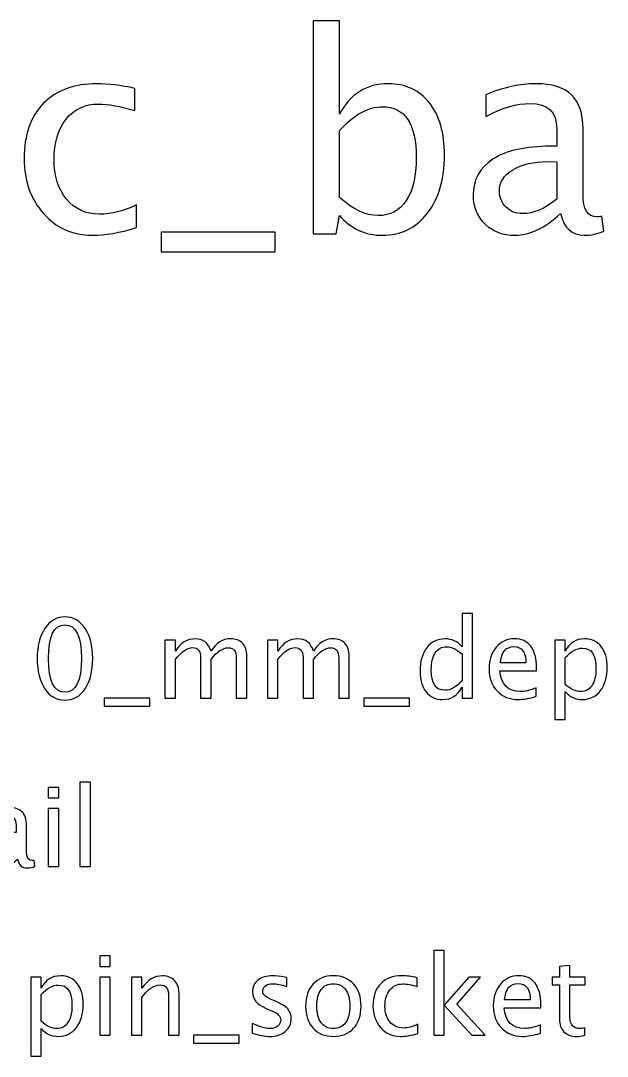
# Model space of a CAD drawing. Header units: centimetres. Extents: x -32.7 to 32.7, y -29.5 to 43.7.
# Drawn here: x 14.59 to 20.25, y 33.71 to 43.71 of the extents above; entities that cross this region are included whole.
import ezdxf

# ---------------------------------------------------------------- set-up
doc = ezdxf.new("R2010")
doc.units = ezdxf.units.CM
doc.header["$MEASUREMENT"] = 0
doc.layers.add('Layer 1', color=7, linetype='Continuous')

msp = doc.modelspace()

# ---------------------------------------------------------------- linework, layer by layer
at = {"layer": 'Layer 1'}
for points, knots in [([(17.41377, 41.65457), (17.41377, 41.65457), (17.41377, 43.71037), (17.41377, 43.71037), (17.41377, 43.71037), (17.41377, 43.71037), (17.66777, 43.71037), (17.66777, 43.71037), (17.66777, 43.71037), (17.66777, 43.71037), (17.66777, 42.80771), (17.66777, 42.80771), (17.66777, 42.80771), (17.77184, 43.00394), (17.92838, 43.10183), (18.13696, 43.10183), (18.13696, 43.10183), (18.30586, 43.10183), (18.43859, 43.04054), (18.5356, 42.91751), (18.5356, 42.91751), (18.63262, 42.79448), (18.68112, 42.62647), (18.68112, 42.41348), (18.68112, 42.41348), (18.68112, 42.18153), (18.626, 41.99411), (18.5162, 41.85212), (18.5162, 41.85212), (18.4064, 41.70969), (18.26176, 41.63869), (18.08272, 41.63869), (18.08272, 41.63869), (17.91648, 41.63869), (17.77801, 41.70219), (17.66777, 41.82963), (17.66777, 41.82963), (17.66777, 41.82963), (17.6369, 41.65457), (17.6369, 41.65457), (17.6369, 41.65457), (17.6369, 41.65457), (17.41377, 41.65457), (17.41377, 41.65457)], [0, 0, 0, 0, 0.0833333, 0.0833333, 0.0833333, 0.0833333, 0.1666667, 0.1666667, 0.1666667, 0.1666667, 0.25, 0.25, 0.25, 0.25, 0.3333333, 0.3333333, 0.3333333, 0.3333333, 0.4166667, 0.4166667, 0.4166667, 0.4166667, 0.5, 0.5, 0.5, 0.5, 0.5833333, 0.5833333, 0.5833333, 0.5833333, 0.6666667, 0.6666667, 0.6666667, 0.6666667, 0.75, 0.75, 0.75, 0.75, 0.8333333, 0.8333333, 0.8333333, 0.8333333, 1, 1, 1, 1]), ([(15.70942, 41.71277), (15.54493, 41.66338), (15.40294, 41.63869), (15.28344, 41.63869), (15.28344, 41.63869), (15.09382, 41.63869), (14.93683, 41.7088), (14.81204, 41.84859), (14.81204, 41.84859), (14.68724, 41.98882), (14.62462, 42.16565), (14.62462, 42.37864), (14.62462, 42.37864), (14.62462, 42.60618), (14.68636, 42.78389), (14.80983, 42.91089), (14.80983, 42.91089), (14.9333, 43.03833), (15.10572, 43.10183), (15.32709, 43.10183), (15.32709, 43.10183), (15.43601, 43.10183), (15.5586, 43.08684), (15.69354, 43.05685), (15.69354, 43.05685), (15.69354, 43.05685), (15.69354, 42.84254), (15.69354, 42.84254), (15.69354, 42.84254), (15.55022, 42.88488), (15.43337, 42.90604), (15.34341, 42.90604), (15.34341, 42.90604), (15.21288, 42.90604), (15.10837, 42.85709), (15.03032, 42.75964), (15.03032, 42.75964), (14.95227, 42.66219), (14.91302, 42.5321), (14.91302, 42.36982), (14.91302, 42.36982), (14.91302, 42.21239), (14.95359, 42.08539), (15.03429, 41.98794), (15.03429, 41.98794), (15.11499, 41.89093), (15.22038, 41.84242), (15.35135, 41.84242), (15.35135, 41.84242), (15.46732, 41.84242), (15.58638, 41.87241), (15.70942, 41.93238), (15.70942, 41.93238), (15.70942, 41.93238), (15.70942, 41.71277), (15.70942, 41.71277)], [0, 0, 0, 0, 0.0666667, 0.0666667, 0.0666667, 0.0666667, 0.1333333, 0.1333333, 0.1333333, 0.1333333, 0.2, 0.2, 0.2, 0.2, 0.2666667, 0.2666667, 0.2666667, 0.2666667, 0.3333333, 0.3333333, 0.3333333, 0.3333333, 0.4, 0.4, 0.4, 0.4, 0.4666667, 0.4666667, 0.4666667, 0.4666667, 0.5333333, 0.5333333, 0.5333333, 0.5333333, 0.6, 0.6, 0.6, 0.6, 0.6666667, 0.6666667, 0.6666667, 0.6666667, 0.7333333, 0.7333333, 0.7333333, 0.7333333, 0.8, 0.8, 0.8, 0.8, 0.8666667, 0.8666667, 0.8666667, 0.8666667, 1, 1, 1, 1]), ([(19.80163, 41.84903), (19.64906, 41.7088), (19.50221, 41.63869), (19.3611, 41.63869), (19.3611, 41.63869), (19.24513, 41.63869), (19.14855, 41.67485), (19.07227, 41.74761), (19.07227, 41.74761), (18.99554, 41.82037), (18.95717, 41.91209), (18.95717, 42.02278), (18.95717, 42.02278), (18.95717, 42.17579), (19.02155, 42.29353), (19.15032, 42.37555), (19.15032, 42.37555), (19.27908, 42.45757), (19.46385, 42.49858), (19.70462, 42.49858), (19.70462, 42.49858), (19.70462, 42.49858), (19.76415, 42.49858), (19.76415, 42.49858), (19.76415, 42.49858), (19.76415, 42.49858), (19.76415, 42.66748), (19.76415, 42.66748), (19.76415, 42.66748), (19.76415, 42.8302), (19.67948, 42.91133), (19.50971, 42.91133), (19.50971, 42.91133), (19.3783, 42.91133), (19.23454, 42.86988), (19.07888, 42.78698), (19.07888, 42.78698), (19.07888, 42.78698), (19.07888, 42.996), (19.07888, 42.996), (19.07888, 42.996), (19.24998, 43.06656), (19.41137, 43.10183), (19.56263, 43.10183), (19.56263, 43.10183), (19.71829, 43.10183), (19.83338, 43.06656), (19.90702, 42.99556), (19.90702, 42.99556), (19.98111, 42.92456), (20.01815, 42.8152), (20.01815, 42.66748), (20.01815, 42.66748), (20.01815, 42.66748), (20.01815, 42.0338), (20.01815, 42.0338), (20.01815, 42.0338), (20.01815, 41.88872), (20.06269, 41.81596), (20.1522, 41.81596), (20.1522, 41.81596), (20.16323, 41.81596), (20.17954, 41.81772), (20.20115, 41.82125), (20.20115, 41.82125), (20.20115, 41.82125), (20.21923, 41.68014), (20.21923, 41.68014), (20.21923, 41.68014), (20.16147, 41.65236), (20.09797, 41.63869), (20.02829, 41.63869), (20.02829, 41.63869), (19.90967, 41.63869), (19.83426, 41.7088), (19.80163, 41.84903)], [0, 0, 0, 0, 0.05, 0.05, 0.05, 0.05, 0.1, 0.1, 0.1, 0.1, 0.15, 0.15, 0.15, 0.15, 0.2, 0.2, 0.2, 0.2, 0.25, 0.25, 0.25, 0.25, 0.3, 0.3, 0.3, 0.3, 0.35, 0.35, 0.35, 0.35, 0.4, 0.4, 0.4, 0.4, 0.45, 0.45, 0.45, 0.45, 0.5, 0.5, 0.5, 0.5, 0.55, 0.55, 0.55, 0.55, 0.6, 0.6, 0.6, 0.6, 0.65, 0.65, 0.65, 0.65, 0.7, 0.7, 0.7, 0.7, 0.75, 0.75, 0.75, 0.75, 0.8, 0.8, 0.8, 0.8, 0.85, 0.85, 0.85, 0.85, 0.9, 0.9, 0.9, 0.9, 1, 1, 1, 1]), ([(17.66777, 42.0047), (17.79874, 41.88784), (17.92353, 41.82919), (18.04215, 41.82919), (18.04215, 41.82919), (18.15901, 41.82919), (18.24941, 41.87814), (18.31291, 41.97559), (18.31291, 41.97559), (18.37685, 42.07305), (18.4086, 42.21019), (18.4086, 42.38746), (18.4086, 42.38746), (18.4086, 42.71554), (18.30012, 42.87958), (18.08316, 42.87958), (18.08316, 42.87958), (17.94117, 42.87958), (17.80271, 42.80286), (17.66777, 42.64896), (17.66777, 42.64896), (17.66777, 42.64896), (17.66777, 42.0047), (17.66777, 42.0047)], [0, 0, 0, 0, 0.1428571, 0.1428571, 0.1428571, 0.1428571, 0.2857143, 0.2857143, 0.2857143, 0.2857143, 0.4285714, 0.4285714, 0.4285714, 0.4285714, 0.5714286, 0.5714286, 0.5714286, 0.5714286, 0.7142857, 0.7142857, 0.7142857, 0.7142857, 1, 1, 1, 1]), ([(19.76415, 41.9875), (19.76415, 41.9875), (19.76415, 42.34777), (19.76415, 42.34777), (19.76415, 42.34777), (19.76415, 42.34777), (19.68257, 42.35042), (19.68257, 42.35042), (19.68257, 42.35042), (19.54146, 42.35042), (19.42769, 42.3244), (19.34082, 42.27237), (19.34082, 42.27237), (19.25439, 42.21989), (19.21117, 42.15066), (19.21117, 42.06423), (19.21117, 42.06423), (19.21117, 42.00381), (19.23278, 41.95266), (19.27555, 41.91077), (19.27555, 41.91077), (19.31877, 41.86888), (19.37124, 41.84771), (19.43342, 41.84771), (19.43342, 41.84771), (19.53925, 41.84771), (19.6495, 41.89445), (19.76415, 41.9875)], [0, 0, 0, 0, 0.125, 0.125, 0.125, 0.125, 0.25, 0.25, 0.25, 0.25, 0.375, 0.375, 0.375, 0.375, 0.5, 0.5, 0.5, 0.5, 0.625, 0.625, 0.625, 0.625, 0.75, 0.75, 0.75, 0.75, 1, 1, 1, 1]), ([(15.94798, 41.47994), (15.94798, 41.47994), (15.94798, 41.67044), (15.94798, 41.67044), (15.94798, 41.67044), (15.94798, 41.67044), (17.04865, 41.67044), (17.04865, 41.67044), (17.04865, 41.67044), (17.04865, 41.67044), (17.04865, 41.47994), (17.04865, 41.47994), (17.04865, 41.47994), (17.04865, 41.47994), (15.94798, 41.47994), (15.94798, 41.47994)], [0, 0, 0, 0, 0.2, 0.2, 0.2, 0.2, 0.4, 0.4, 0.4, 0.4, 0.6, 0.6, 0.6, 0.6, 1, 1, 1, 1]), ([(15.0185, 37.15139), (14.93825, 37.15139), (14.87351, 37.18826), (14.82448, 37.26181), (14.82448, 37.26181), (14.77526, 37.33536), (14.75074, 37.43238), (14.75074, 37.55303), (14.75074, 37.55303), (14.75074, 37.67368), (14.77526, 37.77069), (14.82448, 37.84424), (14.82448, 37.84424), (14.87351, 37.9178), (14.93825, 37.95466), (15.0185, 37.95466), (15.0185, 37.95466), (15.09911, 37.95466), (15.16385, 37.91797), (15.21288, 37.8446), (15.21288, 37.8446), (15.26174, 37.77122), (15.28626, 37.67403), (15.28626, 37.55303), (15.28626, 37.55303), (15.28626, 37.43238), (15.26174, 37.33536), (15.21288, 37.26181), (15.21288, 37.26181), (15.16385, 37.18826), (15.09911, 37.15139), (15.0185, 37.15139)], [0, 0, 0, 0, 0.1111111, 0.1111111, 0.1111111, 0.1111111, 0.2222222, 0.2222222, 0.2222222, 0.2222222, 0.3333333, 0.3333333, 0.3333333, 0.3333333, 0.4444444, 0.4444444, 0.4444444, 0.4444444, 0.5555556, 0.5555556, 0.5555556, 0.5555556, 0.6666667, 0.6666667, 0.6666667, 0.6666667, 0.7777778, 0.7777778, 0.7777778, 0.7777778, 1, 1, 1, 1]), ([(18.85036, 37.17044), (18.85036, 37.17044), (18.85036, 37.27574), (18.85036, 37.27574), (18.85036, 37.27574), (18.80891, 37.19707), (18.74647, 37.15774), (18.66304, 37.15774), (18.66304, 37.15774), (18.5953, 37.15774), (18.54203, 37.18226), (18.50323, 37.23147), (18.50323, 37.23147), (18.46442, 37.28068), (18.44502, 37.34789), (18.44502, 37.43308), (18.44502, 37.43308), (18.44502, 37.52622), (18.46707, 37.60118), (18.51099, 37.65798), (18.51099, 37.65798), (18.55509, 37.7146), (18.61294, 37.743), (18.68473, 37.743), (18.68473, 37.743), (18.75123, 37.743), (18.80662, 37.7176), (18.85036, 37.66662), (18.85036, 37.66662), (18.85036, 37.66662), (18.85036, 37.98641), (18.85036, 37.98641), (18.85036, 37.98641), (18.85036, 37.98641), (18.95196, 37.98641), (18.95196, 37.98641), (18.95196, 37.98641), (18.95196, 37.98641), (18.95196, 37.17044), (18.95196, 37.17044), (18.95196, 37.17044), (18.95196, 37.17044), (18.85036, 37.17044), (18.85036, 37.17044)], [0, 0, 0, 0, 0.0833333, 0.0833333, 0.0833333, 0.0833333, 0.1666667, 0.1666667, 0.1666667, 0.1666667, 0.25, 0.25, 0.25, 0.25, 0.3333333, 0.3333333, 0.3333333, 0.3333333, 0.4166667, 0.4166667, 0.4166667, 0.4166667, 0.5, 0.5, 0.5, 0.5, 0.5833333, 0.5833333, 0.5833333, 0.5833333, 0.6666667, 0.6666667, 0.6666667, 0.6666667, 0.75, 0.75, 0.75, 0.75, 0.8333333, 0.8333333, 0.8333333, 0.8333333, 1, 1, 1, 1]), ([(15.01833, 37.22759), (15.12434, 37.22759), (15.17725, 37.33607), (15.17725, 37.55303), (15.17725, 37.55303), (15.17725, 37.76998), (15.12434, 37.87846), (15.01833, 37.87846), (15.01833, 37.87846), (14.91267, 37.87846), (14.85975, 37.76998), (14.85975, 37.55303), (14.85975, 37.55303), (14.85975, 37.33607), (14.91267, 37.22759), (15.01833, 37.22759)], [0, 0, 0, 0, 0.2, 0.2, 0.2, 0.2, 0.4, 0.4, 0.4, 0.4, 0.6, 0.6, 0.6, 0.6, 1, 1, 1, 1]), ([(15.98405, 37.17044), (15.98405, 37.17044), (15.98405, 37.73135), (15.98405, 37.73135), (15.98405, 37.73135), (15.98405, 37.73135), (16.08565, 37.73135), (16.08565, 37.73135), (16.08565, 37.73135), (16.08565, 37.73135), (16.08565, 37.62535), (16.08565, 37.62535), (16.08565, 37.62535), (16.13521, 37.70384), (16.19871, 37.743), (16.2765, 37.743), (16.2765, 37.743), (16.35147, 37.743), (16.40244, 37.70384), (16.42961, 37.62535), (16.42961, 37.62535), (16.47776, 37.70454), (16.54055, 37.74405), (16.61764, 37.74405), (16.61764, 37.74405), (16.66685, 37.74405), (16.70513, 37.72959), (16.73247, 37.70049), (16.73247, 37.70049), (16.75981, 37.67138), (16.77356, 37.63064), (16.77356, 37.57825), (16.77356, 37.57825), (16.77356, 37.57825), (16.77356, 37.17044), (16.77356, 37.17044), (16.77356, 37.17044), (16.77356, 37.17044), (16.67196, 37.17044), (16.67196, 37.17044), (16.67196, 37.17044), (16.67196, 37.17044), (16.67196, 37.56149), (16.67196, 37.56149), (16.67196, 37.56149), (16.67196, 37.62535), (16.64656, 37.65727), (16.59576, 37.65727), (16.59576, 37.65727), (16.54302, 37.65727), (16.48764, 37.62005), (16.42961, 37.54544), (16.42961, 37.54544), (16.42961, 37.54544), (16.42961, 37.17044), (16.42961, 37.17044), (16.42961, 37.17044), (16.42961, 37.17044), (16.32801, 37.17044), (16.32801, 37.17044), (16.32801, 37.17044), (16.32801, 37.17044), (16.32801, 37.56185), (16.32801, 37.56185), (16.32801, 37.56185), (16.32801, 37.62623), (16.30225, 37.65833), (16.25057, 37.65833), (16.25057, 37.65833), (16.19924, 37.65833), (16.14421, 37.62094), (16.08565, 37.54597), (16.08565, 37.54597), (16.08565, 37.54597), (16.08565, 37.17044), (16.08565, 37.17044), (16.08565, 37.17044), (16.08565, 37.17044), (15.98405, 37.17044), (15.98405, 37.17044)], [0, 0, 0, 0, 0.047619, 0.047619, 0.047619, 0.047619, 0.0952381, 0.0952381, 0.0952381, 0.0952381, 0.1428571, 0.1428571, 0.1428571, 0.1428571, 0.1904762, 0.1904762, 0.1904762, 0.1904762, 0.2380952, 0.2380952, 0.2380952, 0.2380952, 0.2857143, 0.2857143, 0.2857143, 0.2857143, 0.3333333, 0.3333333, 0.3333333, 0.3333333, 0.3809524, 0.3809524, 0.3809524, 0.3809524, 0.4285714, 0.4285714, 0.4285714, 0.4285714, 0.4761905, 0.4761905, 0.4761905, 0.4761905, 0.5238095, 0.5238095, 0.5238095, 0.5238095, 0.5714286, 0.5714286, 0.5714286, 0.5714286, 0.6190476, 0.6190476, 0.6190476, 0.6190476, 0.6666667, 0.6666667, 0.6666667, 0.6666667, 0.7142857, 0.7142857, 0.7142857, 0.7142857, 0.7619048, 0.7619048, 0.7619048, 0.7619048, 0.8095238, 0.8095238, 0.8095238, 0.8095238, 0.8571429, 0.8571429, 0.8571429, 0.8571429, 0.9047619, 0.9047619, 0.9047619, 0.9047619, 1, 1, 1, 1]), ([(16.97218, 37.17044), (16.97218, 37.17044), (16.97218, 37.73135), (16.97218, 37.73135), (16.97218, 37.73135), (16.97218, 37.73135), (17.07378, 37.73135), (17.07378, 37.73135), (17.07378, 37.73135), (17.07378, 37.73135), (17.07378, 37.62535), (17.07378, 37.62535), (17.07378, 37.62535), (17.12334, 37.70384), (17.18684, 37.743), (17.26463, 37.743), (17.26463, 37.743), (17.3396, 37.743), (17.39057, 37.70384), (17.41774, 37.62535), (17.41774, 37.62535), (17.46589, 37.70454), (17.52868, 37.74405), (17.60577, 37.74405), (17.60577, 37.74405), (17.65498, 37.74405), (17.69326, 37.72959), (17.7206, 37.70049), (17.7206, 37.70049), (17.74794, 37.67138), (17.76169, 37.63064), (17.76169, 37.57825), (17.76169, 37.57825), (17.76169, 37.57825), (17.76169, 37.17044), (17.76169, 37.17044), (17.76169, 37.17044), (17.76169, 37.17044), (17.66009, 37.17044), (17.66009, 37.17044), (17.66009, 37.17044), (17.66009, 37.17044), (17.66009, 37.56149), (17.66009, 37.56149), (17.66009, 37.56149), (17.66009, 37.62535), (17.63469, 37.65727), (17.58389, 37.65727), (17.58389, 37.65727), (17.53115, 37.65727), (17.47577, 37.62005), (17.41774, 37.54544), (17.41774, 37.54544), (17.41774, 37.54544), (17.41774, 37.17044), (17.41774, 37.17044), (17.41774, 37.17044), (17.41774, 37.17044), (17.31614, 37.17044), (17.31614, 37.17044), (17.31614, 37.17044), (17.31614, 37.17044), (17.31614, 37.56185), (17.31614, 37.56185), (17.31614, 37.56185), (17.31614, 37.62623), (17.29038, 37.65833), (17.2387, 37.65833), (17.2387, 37.65833), (17.18737, 37.65833), (17.13234, 37.62094), (17.07378, 37.54597), (17.07378, 37.54597), (17.07378, 37.54597), (17.07378, 37.17044), (17.07378, 37.17044), (17.07378, 37.17044), (17.07378, 37.17044), (16.97218, 37.17044), (16.97218, 37.17044)], [0, 0, 0, 0, 0.047619, 0.047619, 0.047619, 0.047619, 0.0952381, 0.0952381, 0.0952381, 0.0952381, 0.1428571, 0.1428571, 0.1428571, 0.1428571, 0.1904762, 0.1904762, 0.1904762, 0.1904762, 0.2380952, 0.2380952, 0.2380952, 0.2380952, 0.2857143, 0.2857143, 0.2857143, 0.2857143, 0.3333333, 0.3333333, 0.3333333, 0.3333333, 0.3809524, 0.3809524, 0.3809524, 0.3809524, 0.4285714, 0.4285714, 0.4285714, 0.4285714, 0.4761905, 0.4761905, 0.4761905, 0.4761905, 0.5238095, 0.5238095, 0.5238095, 0.5238095, 0.5714286, 0.5714286, 0.5714286, 0.5714286, 0.6190476, 0.6190476, 0.6190476, 0.6190476, 0.6666667, 0.6666667, 0.6666667, 0.6666667, 0.7142857, 0.7142857, 0.7142857, 0.7142857, 0.7619048, 0.7619048, 0.7619048, 0.7619048, 0.8095238, 0.8095238, 0.8095238, 0.8095238, 0.8571429, 0.8571429, 0.8571429, 0.8571429, 0.9047619, 0.9047619, 0.9047619, 0.9047619, 1, 1, 1, 1]), ([(19.5672, 37.18843), (19.49894, 37.16797), (19.44055, 37.15774), (19.39187, 37.15774), (19.39187, 37.15774), (19.30879, 37.15774), (19.24123, 37.18526), (19.1892, 37.24011), (19.1892, 37.24011), (19.13717, 37.29497), (19.11106, 37.36605), (19.11106, 37.45354), (19.11106, 37.45354), (19.11106, 37.53839), (19.13399, 37.60806), (19.18003, 37.66256), (19.18003, 37.66256), (19.22607, 37.71689), (19.28498, 37.74405), (19.35677, 37.74405), (19.35677, 37.74405), (19.42468, 37.74405), (19.47724, 37.71989), (19.51428, 37.67156), (19.51428, 37.67156), (19.55133, 37.62323), (19.56985, 37.55479), (19.56985, 37.46607), (19.56985, 37.46607), (19.56985, 37.46607), (19.56932, 37.43502), (19.56932, 37.43502), (19.56932, 37.43502), (19.56932, 37.43502), (19.21478, 37.43502), (19.21478, 37.43502), (19.21478, 37.43502), (19.22959, 37.30097), (19.29503, 37.23394), (19.41092, 37.23394), (19.41092, 37.23394), (19.45343, 37.23394), (19.50546, 37.24593), (19.5672, 37.26992), (19.5672, 37.26992), (19.5672, 37.26992), (19.5672, 37.18843), (19.5672, 37.18843)], [0, 0, 0, 0, 0.0769231, 0.0769231, 0.0769231, 0.0769231, 0.1538462, 0.1538462, 0.1538462, 0.1538462, 0.2307692, 0.2307692, 0.2307692, 0.2307692, 0.3076923, 0.3076923, 0.3076923, 0.3076923, 0.3846154, 0.3846154, 0.3846154, 0.3846154, 0.4615385, 0.4615385, 0.4615385, 0.4615385, 0.5384615, 0.5384615, 0.5384615, 0.5384615, 0.6153846, 0.6153846, 0.6153846, 0.6153846, 0.6923077, 0.6923077, 0.6923077, 0.6923077, 0.7692308, 0.7692308, 0.7692308, 0.7692308, 0.8461538, 0.8461538, 0.8461538, 0.8461538, 1, 1, 1, 1]), ([(19.74518, 36.96618), (19.74518, 36.96618), (19.74518, 37.73135), (19.74518, 37.73135), (19.74518, 37.73135), (19.74518, 37.73135), (19.84678, 37.73135), (19.84678, 37.73135), (19.84678, 37.73135), (19.84678, 37.73135), (19.84678, 37.62535), (19.84678, 37.62535), (19.84678, 37.62535), (19.88841, 37.70384), (19.95102, 37.743), (20.03446, 37.743), (20.03446, 37.743), (20.10201, 37.743), (20.15511, 37.71848), (20.19391, 37.66927), (20.19391, 37.66927), (20.23272, 37.62005), (20.25212, 37.55285), (20.25212, 37.46765), (20.25212, 37.46765), (20.25212, 37.37487), (20.23007, 37.29991), (20.18615, 37.24311), (20.18615, 37.24311), (20.14223, 37.18614), (20.08437, 37.15774), (20.01276, 37.15774), (20.01276, 37.15774), (19.94626, 37.15774), (19.89088, 37.18314), (19.84678, 37.23412), (19.84678, 37.23412), (19.84678, 37.23412), (19.84678, 36.96618), (19.84678, 36.96618), (19.84678, 36.96618), (19.84678, 36.96618), (19.74518, 36.96618), (19.74518, 36.96618)], [0, 0, 0, 0, 0.0833333, 0.0833333, 0.0833333, 0.0833333, 0.1666667, 0.1666667, 0.1666667, 0.1666667, 0.25, 0.25, 0.25, 0.25, 0.3333333, 0.3333333, 0.3333333, 0.3333333, 0.4166667, 0.4166667, 0.4166667, 0.4166667, 0.5, 0.5, 0.5, 0.5, 0.5833333, 0.5833333, 0.5833333, 0.5833333, 0.6666667, 0.6666667, 0.6666667, 0.6666667, 0.75, 0.75, 0.75, 0.75, 0.8333333, 0.8333333, 0.8333333, 0.8333333, 1, 1, 1, 1]), ([(18.85036, 37.59712), (18.79762, 37.64351), (18.7477, 37.6668), (18.70043, 37.6668), (18.70043, 37.6668), (18.65386, 37.6668), (18.61788, 37.64739), (18.5923, 37.60841), (18.5923, 37.60841), (18.56673, 37.56961), (18.55403, 37.51457), (18.55403, 37.44331), (18.55403, 37.44331), (18.55403, 37.31226), (18.59742, 37.24664), (18.68438, 37.24664), (18.68438, 37.24664), (18.74082, 37.24664), (18.79621, 37.27751), (18.85036, 37.33907), (18.85036, 37.33907), (18.85036, 37.33907), (18.85036, 37.59712), (18.85036, 37.59712)], [0, 0, 0, 0, 0.1428571, 0.1428571, 0.1428571, 0.1428571, 0.2857143, 0.2857143, 0.2857143, 0.2857143, 0.4285714, 0.4285714, 0.4285714, 0.4285714, 0.5714286, 0.5714286, 0.5714286, 0.5714286, 0.7142857, 0.7142857, 0.7142857, 0.7142857, 1, 1, 1, 1]), ([(19.22007, 37.51122), (19.22007, 37.51122), (19.46772, 37.51122), (19.46772, 37.51122), (19.46772, 37.51122), (19.46772, 37.61564), (19.42874, 37.66786), (19.35095, 37.66786), (19.35095, 37.66786), (19.27263, 37.66786), (19.22906, 37.61564), (19.22007, 37.51122)], [0, 0, 0, 0, 0.25, 0.25, 0.25, 0.25, 0.5, 0.5, 0.5, 0.5, 1, 1, 1, 1]), ([(19.84678, 37.30414), (19.89917, 37.2574), (19.94908, 37.23394), (19.99653, 37.23394), (19.99653, 37.23394), (20.04328, 37.23394), (20.07944, 37.25352), (20.10484, 37.2925), (20.10484, 37.2925), (20.13041, 37.33148), (20.14311, 37.38634), (20.14311, 37.45725), (20.14311, 37.45725), (20.14311, 37.58848), (20.09972, 37.6541), (20.01294, 37.6541), (20.01294, 37.6541), (19.95614, 37.6541), (19.90075, 37.62341), (19.84678, 37.56185), (19.84678, 37.56185), (19.84678, 37.56185), (19.84678, 37.30414), (19.84678, 37.30414)], [0, 0, 0, 0, 0.1428571, 0.1428571, 0.1428571, 0.1428571, 0.2857143, 0.2857143, 0.2857143, 0.2857143, 0.4285714, 0.4285714, 0.4285714, 0.4285714, 0.5714286, 0.5714286, 0.5714286, 0.5714286, 0.7142857, 0.7142857, 0.7142857, 0.7142857, 1, 1, 1, 1]), ([(15.39774, 37.09424), (15.39774, 37.09424), (15.39774, 37.17044), (15.39774, 37.17044), (15.39774, 37.17044), (15.39774, 37.17044), (15.83801, 37.17044), (15.83801, 37.17044), (15.83801, 37.17044), (15.83801, 37.17044), (15.83801, 37.09424), (15.83801, 37.09424), (15.83801, 37.09424), (15.83801, 37.09424), (15.39774, 37.09424), (15.39774, 37.09424)], [0, 0, 0, 0, 0.2, 0.2, 0.2, 0.2, 0.4, 0.4, 0.4, 0.4, 0.6, 0.6, 0.6, 0.6, 1, 1, 1, 1]), ([(17.90316, 37.09424), (17.90316, 37.09424), (17.90316, 37.17044), (17.90316, 37.17044), (17.90316, 37.17044), (17.90316, 37.17044), (18.34343, 37.17044), (18.34343, 37.17044), (18.34343, 37.17044), (18.34343, 37.17044), (18.34343, 37.09424), (18.34343, 37.09424), (18.34343, 37.09424), (18.34343, 37.09424), (17.90316, 37.09424), (17.90316, 37.09424)], [0, 0, 0, 0, 0.2, 0.2, 0.2, 0.2, 0.4, 0.4, 0.4, 0.4, 0.6, 0.6, 0.6, 0.6, 1, 1, 1, 1]), ([(14.85693, 36.2077), (14.85693, 36.2077), (14.85693, 36.3093), (14.85693, 36.3093), (14.85693, 36.3093), (14.85693, 36.3093), (14.95853, 36.3093), (14.95853, 36.3093), (14.95853, 36.3093), (14.95853, 36.3093), (14.95853, 36.2077), (14.95853, 36.2077), (14.95853, 36.2077), (14.95853, 36.2077), (14.85693, 36.2077), (14.85693, 36.2077)], [0, 0, 0, 0, 0.2, 0.2, 0.2, 0.2, 0.4, 0.4, 0.4, 0.4, 0.6, 0.6, 0.6, 0.6, 1, 1, 1, 1]), ([(15.16279, 35.54413), (15.16279, 35.54413), (15.16279, 36.3601), (15.16279, 36.3601), (15.16279, 36.3601), (15.16279, 36.3601), (15.26439, 36.3601), (15.26439, 36.3601), (15.26439, 36.3601), (15.26439, 36.3601), (15.26439, 35.54413), (15.26439, 35.54413), (15.26439, 35.54413), (15.26439, 35.54413), (15.16279, 35.54413), (15.16279, 35.54413)], [0, 0, 0, 0, 0.2, 0.2, 0.2, 0.2, 0.4, 0.4, 0.4, 0.4, 0.6, 0.6, 0.6, 0.6, 1, 1, 1, 1]), ([(14.56166, 35.61557), (14.50063, 35.55948), (14.44189, 35.53143), (14.38545, 35.53143), (14.38545, 35.53143), (14.33906, 35.53143), (14.30043, 35.54589), (14.26991, 35.575), (14.26991, 35.575), (14.23922, 35.6041), (14.22388, 35.64079), (14.22388, 35.68506), (14.22388, 35.68506), (14.22388, 35.74627), (14.24963, 35.79337), (14.30113, 35.82617), (14.30113, 35.82617), (14.35264, 35.85898), (14.42655, 35.87539), (14.52285, 35.87539), (14.52285, 35.87539), (14.52285, 35.87539), (14.54667, 35.87539), (14.54667, 35.87539), (14.54667, 35.87539), (14.54667, 35.87539), (14.54667, 35.94294), (14.54667, 35.94294), (14.54667, 35.94294), (14.54667, 36.00803), (14.5128, 36.04049), (14.44489, 36.04049), (14.44489, 36.04049), (14.39233, 36.04049), (14.33482, 36.02391), (14.27256, 35.99075), (14.27256, 35.99075), (14.27256, 35.99075), (14.27256, 36.07435), (14.27256, 36.07435), (14.27256, 36.07435), (14.341, 36.10258), (14.40556, 36.11669), (14.46606, 36.11669), (14.46606, 36.11669), (14.52832, 36.11669), (14.57436, 36.10258), (14.60382, 36.07418), (14.60382, 36.07418), (14.63345, 36.04578), (14.64827, 36.00203), (14.64827, 35.94294), (14.64827, 35.94294), (14.64827, 35.94294), (14.64827, 35.68947), (14.64827, 35.68947), (14.64827, 35.68947), (14.64827, 35.63144), (14.66608, 35.60234), (14.70189, 35.60234), (14.70189, 35.60234), (14.7063, 35.60234), (14.71282, 35.60304), (14.72147, 35.60445), (14.72147, 35.60445), (14.72147, 35.60445), (14.7287, 35.54801), (14.7287, 35.54801), (14.7287, 35.54801), (14.70559, 35.5369), (14.68019, 35.53143), (14.65232, 35.53143), (14.65232, 35.53143), (14.60488, 35.53143), (14.57471, 35.55948), (14.56166, 35.61557)], [0, 0, 0, 0, 0.05, 0.05, 0.05, 0.05, 0.1, 0.1, 0.1, 0.1, 0.15, 0.15, 0.15, 0.15, 0.2, 0.2, 0.2, 0.2, 0.25, 0.25, 0.25, 0.25, 0.3, 0.3, 0.3, 0.3, 0.35, 0.35, 0.35, 0.35, 0.4, 0.4, 0.4, 0.4, 0.45, 0.45, 0.45, 0.45, 0.5, 0.5, 0.5, 0.5, 0.55, 0.55, 0.55, 0.55, 0.6, 0.6, 0.6, 0.6, 0.65, 0.65, 0.65, 0.65, 0.7, 0.7, 0.7, 0.7, 0.75, 0.75, 0.75, 0.75, 0.8, 0.8, 0.8, 0.8, 0.85, 0.85, 0.85, 0.85, 0.9, 0.9, 0.9, 0.9, 1, 1, 1, 1]), ([(14.85693, 35.54413), (14.85693, 35.54413), (14.85693, 36.10504), (14.85693, 36.10504), (14.85693, 36.10504), (14.85693, 36.10504), (14.95853, 36.10504), (14.95853, 36.10504), (14.95853, 36.10504), (14.95853, 36.10504), (14.95853, 35.54413), (14.95853, 35.54413), (14.95853, 35.54413), (14.95853, 35.54413), (14.85693, 35.54413), (14.85693, 35.54413)], [0, 0, 0, 0, 0.2, 0.2, 0.2, 0.2, 0.4, 0.4, 0.4, 0.4, 0.6, 0.6, 0.6, 0.6, 1, 1, 1, 1]), ([(18.57774, 33.91782), (18.57774, 33.91782), (18.57774, 34.73379), (18.57774, 34.73379), (18.57774, 34.73379), (18.57774, 34.73379), (18.67934, 34.73379), (18.67934, 34.73379), (18.67934, 34.73379), (18.67934, 34.73379), (18.67934, 34.20657), (18.67934, 34.20657), (18.67934, 34.20657), (18.67934, 34.20657), (18.91746, 34.47873), (18.91746, 34.47873), (18.91746, 34.47873), (18.91746, 34.47873), (19.02718, 34.47873), (19.02718, 34.47873), (19.02718, 34.47873), (19.02718, 34.47873), (18.79964, 34.21697), (18.79964, 34.21697), (18.79964, 34.21697), (18.79964, 34.21697), (19.0748, 33.91782), (19.0748, 33.91782), (19.0748, 33.91782), (19.0748, 33.91782), (18.94392, 33.91782), (18.94392, 33.91782), (18.94392, 33.91782), (18.94392, 33.91782), (18.67934, 34.20551), (18.67934, 34.20551), (18.67934, 34.20551), (18.67934, 34.20551), (18.67934, 33.91782), (18.67934, 33.91782), (18.67934, 33.91782), (18.67934, 33.91782), (18.57774, 33.91782), (18.57774, 33.91782)], [0, 0, 0, 0, 0.0833333, 0.0833333, 0.0833333, 0.0833333, 0.1666667, 0.1666667, 0.1666667, 0.1666667, 0.25, 0.25, 0.25, 0.25, 0.3333333, 0.3333333, 0.3333333, 0.3333333, 0.4166667, 0.4166667, 0.4166667, 0.4166667, 0.5, 0.5, 0.5, 0.5, 0.5833333, 0.5833333, 0.5833333, 0.5833333, 0.6666667, 0.6666667, 0.6666667, 0.6666667, 0.75, 0.75, 0.75, 0.75, 0.8333333, 0.8333333, 0.8333333, 0.8333333, 1, 1, 1, 1]), ([(15.35407, 34.58139), (15.35407, 34.58139), (15.35407, 34.68299), (15.35407, 34.68299), (15.35407, 34.68299), (15.35407, 34.68299), (15.45567, 34.68299), (15.45567, 34.68299), (15.45567, 34.68299), (15.45567, 34.68299), (15.45567, 34.58139), (15.45567, 34.58139), (15.45567, 34.58139), (15.45567, 34.58139), (15.35407, 34.58139), (15.35407, 34.58139)], [0, 0, 0, 0, 0.2, 0.2, 0.2, 0.2, 0.4, 0.4, 0.4, 0.4, 0.6, 0.6, 0.6, 0.6, 1, 1, 1, 1]), ([(20.03682, 33.918), (20.00543, 33.90935), (19.97809, 33.90512), (19.95498, 33.90512), (19.95498, 33.90512), (19.90312, 33.90512), (19.86273, 33.91994), (19.8338, 33.94957), (19.8338, 33.94957), (19.8047, 33.9792), (19.79023, 34.0203), (19.79023, 34.07304), (19.79023, 34.07304), (19.79023, 34.07304), (19.79023, 34.40254), (19.79023, 34.40254), (19.79023, 34.40254), (19.79023, 34.40254), (19.72003, 34.40254), (19.72003, 34.40254), (19.72003, 34.40254), (19.72003, 34.40254), (19.72003, 34.47873), (19.72003, 34.47873), (19.72003, 34.47873), (19.72003, 34.47873), (19.79023, 34.47873), (19.79023, 34.47873), (19.79023, 34.47873), (19.79023, 34.47873), (19.79023, 34.58016), (19.79023, 34.58016), (19.79023, 34.58016), (19.79023, 34.58016), (19.89183, 34.58986), (19.89183, 34.58986), (19.89183, 34.58986), (19.89183, 34.58986), (19.89183, 34.47873), (19.89183, 34.47873), (19.89183, 34.47873), (19.89183, 34.47873), (20.03894, 34.47873), (20.03894, 34.47873), (20.03894, 34.47873), (20.03894, 34.47873), (20.03894, 34.40254), (20.03894, 34.40254), (20.03894, 34.40254), (20.03894, 34.40254), (19.89183, 34.40254), (19.89183, 34.40254), (19.89183, 34.40254), (19.89183, 34.40254), (19.89183, 34.09139), (19.89183, 34.09139), (19.89183, 34.09139), (19.89183, 34.01801), (19.92376, 33.98132), (19.98744, 33.98132), (19.98744, 33.98132), (20.00102, 33.98132), (20.01742, 33.98361), (20.03682, 33.98802), (20.03682, 33.98802), (20.03682, 33.98802), (20.03682, 33.918), (20.03682, 33.918)], [0, 0, 0, 0, 0.0555556, 0.0555556, 0.0555556, 0.0555556, 0.1111111, 0.1111111, 0.1111111, 0.1111111, 0.1666667, 0.1666667, 0.1666667, 0.1666667, 0.2222222, 0.2222222, 0.2222222, 0.2222222, 0.2777778, 0.2777778, 0.2777778, 0.2777778, 0.3333333, 0.3333333, 0.3333333, 0.3333333, 0.3888889, 0.3888889, 0.3888889, 0.3888889, 0.4444444, 0.4444444, 0.4444444, 0.4444444, 0.5, 0.5, 0.5, 0.5, 0.5555556, 0.5555556, 0.5555556, 0.5555556, 0.6111111, 0.6111111, 0.6111111, 0.6111111, 0.6666667, 0.6666667, 0.6666667, 0.6666667, 0.7222222, 0.7222222, 0.7222222, 0.7222222, 0.7777778, 0.7777778, 0.7777778, 0.7777778, 0.8333333, 0.8333333, 0.8333333, 0.8333333, 0.8888889, 0.8888889, 0.8888889, 0.8888889, 1, 1, 1, 1]), ([(14.68803, 33.71356), (14.68803, 33.71356), (14.68803, 34.47873), (14.68803, 34.47873), (14.68803, 34.47873), (14.68803, 34.47873), (14.78963, 34.47873), (14.78963, 34.47873), (14.78963, 34.47873), (14.78963, 34.47873), (14.78963, 34.37273), (14.78963, 34.37273), (14.78963, 34.37273), (14.83126, 34.45122), (14.89387, 34.49038), (14.97731, 34.49038), (14.97731, 34.49038), (15.04486, 34.49038), (15.09796, 34.46586), (15.13676, 34.41665), (15.13676, 34.41665), (15.17557, 34.36743), (15.19497, 34.30023), (15.19497, 34.21503), (15.19497, 34.21503), (15.19497, 34.12225), (15.17292, 34.04729), (15.129, 33.99049), (15.129, 33.99049), (15.08508, 33.93352), (15.02722, 33.90512), (14.95561, 33.90512), (14.95561, 33.90512), (14.88911, 33.90512), (14.83373, 33.93052), (14.78963, 33.9815), (14.78963, 33.9815), (14.78963, 33.9815), (14.78963, 33.71356), (14.78963, 33.71356), (14.78963, 33.71356), (14.78963, 33.71356), (14.68803, 33.71356), (14.68803, 33.71356)], [0, 0, 0, 0, 0.0833333, 0.0833333, 0.0833333, 0.0833333, 0.1666667, 0.1666667, 0.1666667, 0.1666667, 0.25, 0.25, 0.25, 0.25, 0.3333333, 0.3333333, 0.3333333, 0.3333333, 0.4166667, 0.4166667, 0.4166667, 0.4166667, 0.5, 0.5, 0.5, 0.5, 0.5833333, 0.5833333, 0.5833333, 0.5833333, 0.6666667, 0.6666667, 0.6666667, 0.6666667, 0.75, 0.75, 0.75, 0.75, 0.8333333, 0.8333333, 0.8333333, 0.8333333, 1, 1, 1, 1]), ([(15.65993, 33.91782), (15.65993, 33.91782), (15.65993, 34.47873), (15.65993, 34.47873), (15.65993, 34.47873), (15.65993, 34.47873), (15.76153, 34.47873), (15.76153, 34.47873), (15.76153, 34.47873), (15.76153, 34.47873), (15.76153, 34.37273), (15.76153, 34.37273), (15.76153, 34.37273), (15.81533, 34.45122), (15.8813, 34.49038), (15.95926, 34.49038), (15.95926, 34.49038), (16.0083, 34.49038), (16.04728, 34.47503), (16.07603, 34.44416), (16.07603, 34.44416), (16.10478, 34.41347), (16.11924, 34.37202), (16.11924, 34.32016), (16.11924, 34.32016), (16.11924, 34.32016), (16.11924, 33.91782), (16.11924, 33.91782), (16.11924, 33.91782), (16.11924, 33.91782), (16.01765, 33.91782), (16.01765, 33.91782), (16.01765, 33.91782), (16.01765, 33.91782), (16.01765, 34.287), (16.01765, 34.287), (16.01765, 34.287), (16.01765, 34.32863), (16.01147, 34.35826), (15.9993, 34.3759), (15.9993, 34.3759), (15.98695, 34.39372), (15.96667, 34.40254), (15.93827, 34.40254), (15.93827, 34.40254), (15.87583, 34.40254), (15.81692, 34.36179), (15.76153, 34.2803), (15.76153, 34.2803), (15.76153, 34.2803), (15.76153, 33.91782), (15.76153, 33.91782), (15.76153, 33.91782), (15.76153, 33.91782), (15.65993, 33.91782), (15.65993, 33.91782)], [0, 0, 0, 0, 0.0666667, 0.0666667, 0.0666667, 0.0666667, 0.1333333, 0.1333333, 0.1333333, 0.1333333, 0.2, 0.2, 0.2, 0.2, 0.2666667, 0.2666667, 0.2666667, 0.2666667, 0.3333333, 0.3333333, 0.3333333, 0.3333333, 0.4, 0.4, 0.4, 0.4, 0.4666667, 0.4666667, 0.4666667, 0.4666667, 0.5333333, 0.5333333, 0.5333333, 0.5333333, 0.6, 0.6, 0.6, 0.6, 0.6666667, 0.6666667, 0.6666667, 0.6666667, 0.7333333, 0.7333333, 0.7333333, 0.7333333, 0.8, 0.8, 0.8, 0.8, 0.8666667, 0.8666667, 0.8666667, 0.8666667, 1, 1, 1, 1]), ([(16.82585, 33.93793), (16.82585, 33.93793), (16.82585, 34.03106), (16.82585, 34.03106), (16.82585, 34.03106), (16.89235, 33.9979), (16.95003, 33.98132), (16.99924, 33.98132), (16.99924, 33.98132), (17.02852, 33.98132), (17.05286, 33.98926), (17.07209, 34.00513), (17.07209, 34.00513), (17.09132, 34.02083), (17.10102, 34.04059), (17.10102, 34.0644), (17.10102, 34.0644), (17.10102, 34.09915), (17.07403, 34.1279), (17.02005, 34.15065), (17.02005, 34.15065), (17.02005, 34.15065), (16.96061, 34.17588), (16.96061, 34.17588), (16.96061, 34.17588), (16.87295, 34.21221), (16.82903, 34.26478), (16.82903, 34.33304), (16.82903, 34.33304), (16.82903, 34.3819), (16.84631, 34.42035), (16.88088, 34.4484), (16.88088, 34.4484), (16.91546, 34.47644), (16.96291, 34.49038), (17.02305, 34.49038), (17.02305, 34.49038), (17.05427, 34.49038), (17.09308, 34.48614), (17.13912, 34.4775), (17.13912, 34.4775), (17.13912, 34.4775), (17.16028, 34.47344), (17.16028, 34.47344), (17.16028, 34.47344), (17.16028, 34.47344), (17.16028, 34.38878), (17.16028, 34.38878), (17.16028, 34.38878), (17.10366, 34.40571), (17.05851, 34.41418), (17.02482, 34.41418), (17.02482, 34.41418), (16.99518, 34.41418), (16.97172, 34.40765), (16.95391, 34.39477), (16.95391, 34.39477), (16.93627, 34.3819), (16.92745, 34.36461), (16.92745, 34.34292), (16.92745, 34.34292), (16.92745, 34.3124), (16.95215, 34.28647), (17.00171, 34.26548), (17.00171, 34.26548), (17.00171, 34.26548), (17.05057, 34.24484), (17.05057, 34.24484), (17.05057, 34.24484), (17.10596, 34.22156), (17.14511, 34.19687), (17.16804, 34.17094), (17.16804, 34.17094), (17.19115, 34.14501), (17.20262, 34.11255), (17.20262, 34.07375), (17.20262, 34.07375), (17.20262, 34.02453), (17.18321, 33.98414), (17.14423, 33.95257), (17.14423, 33.95257), (17.10543, 33.92099), (17.05569, 33.90512), (16.99518, 33.90512), (16.99518, 33.90512), (16.94862, 33.90512), (16.89235, 33.91606), (16.82585, 33.93793)], [0, 0, 0, 0, 0.0434783, 0.0434783, 0.0434783, 0.0434783, 0.0869565, 0.0869565, 0.0869565, 0.0869565, 0.1304348, 0.1304348, 0.1304348, 0.1304348, 0.173913, 0.173913, 0.173913, 0.173913, 0.2173913, 0.2173913, 0.2173913, 0.2173913, 0.2608696, 0.2608696, 0.2608696, 0.2608696, 0.3043478, 0.3043478, 0.3043478, 0.3043478, 0.3478261, 0.3478261, 0.3478261, 0.3478261, 0.3913043, 0.3913043, 0.3913043, 0.3913043, 0.4347826, 0.4347826, 0.4347826, 0.4347826, 0.4782609, 0.4782609, 0.4782609, 0.4782609, 0.5217391, 0.5217391, 0.5217391, 0.5217391, 0.5652174, 0.5652174, 0.5652174, 0.5652174, 0.6086957, 0.6086957, 0.6086957, 0.6086957, 0.6521739, 0.6521739, 0.6521739, 0.6521739, 0.6956522, 0.6956522, 0.6956522, 0.6956522, 0.7391304, 0.7391304, 0.7391304, 0.7391304, 0.7826087, 0.7826087, 0.7826087, 0.7826087, 0.826087, 0.826087, 0.826087, 0.826087, 0.8695652, 0.8695652, 0.8695652, 0.8695652, 0.9130435, 0.9130435, 0.9130435, 0.9130435, 1, 1, 1, 1]), ([(17.60884, 33.90512), (17.52646, 33.90512), (17.4612, 33.9314), (17.41322, 33.98397), (17.41322, 33.98397), (17.36507, 34.03653), (17.34108, 34.10797), (17.34108, 34.1981), (17.34108, 34.1981), (17.34108, 34.28806), (17.36507, 34.35932), (17.41322, 34.41171), (17.41322, 34.41171), (17.4612, 34.46409), (17.52646, 34.49038), (17.60884, 34.49038), (17.60884, 34.49038), (17.69121, 34.49038), (17.75647, 34.46409), (17.80445, 34.41171), (17.80445, 34.41171), (17.85261, 34.35932), (17.87659, 34.28806), (17.87659, 34.1981), (17.87659, 34.1981), (17.87659, 34.10797), (17.85261, 34.03653), (17.80445, 33.98397), (17.80445, 33.98397), (17.75647, 33.9314), (17.69121, 33.90512), (17.60884, 33.90512)], [0, 0, 0, 0, 0.1111111, 0.1111111, 0.1111111, 0.1111111, 0.2222222, 0.2222222, 0.2222222, 0.2222222, 0.3333333, 0.3333333, 0.3333333, 0.3333333, 0.4444444, 0.4444444, 0.4444444, 0.4444444, 0.5555556, 0.5555556, 0.5555556, 0.5555556, 0.6666667, 0.6666667, 0.6666667, 0.6666667, 0.7777778, 0.7777778, 0.7777778, 0.7777778, 1, 1, 1, 1]), ([(18.42517, 33.93475), (18.35937, 33.915), (18.30258, 33.90512), (18.25477, 33.90512), (18.25477, 33.90512), (18.17893, 33.90512), (18.11613, 33.93317), (18.06621, 33.98908), (18.06621, 33.98908), (18.0163, 34.04517), (17.99125, 34.1159), (17.99125, 34.2011), (17.99125, 34.2011), (17.99125, 34.29212), (18.01594, 34.3632), (18.06533, 34.414), (18.06533, 34.414), (18.11472, 34.46498), (18.18369, 34.49038), (18.27224, 34.49038), (18.27224, 34.49038), (18.3158, 34.49038), (18.36484, 34.48438), (18.41882, 34.47238), (18.41882, 34.47238), (18.41882, 34.47238), (18.41882, 34.38666), (18.41882, 34.38666), (18.41882, 34.38666), (18.36149, 34.40359), (18.31475, 34.41206), (18.27876, 34.41206), (18.27876, 34.41206), (18.22655, 34.41206), (18.18475, 34.39248), (18.15353, 34.3535), (18.15353, 34.3535), (18.12231, 34.31452), (18.10661, 34.26248), (18.10661, 34.19757), (18.10661, 34.19757), (18.10661, 34.1346), (18.12284, 34.0838), (18.15511, 34.04482), (18.15511, 34.04482), (18.18739, 34.00601), (18.22955, 33.98661), (18.28194, 33.98661), (18.28194, 33.98661), (18.32833, 33.98661), (18.37595, 33.99861), (18.42517, 34.02259), (18.42517, 34.02259), (18.42517, 34.02259), (18.42517, 33.93475), (18.42517, 33.93475)], [0, 0, 0, 0, 0.0666667, 0.0666667, 0.0666667, 0.0666667, 0.1333333, 0.1333333, 0.1333333, 0.1333333, 0.2, 0.2, 0.2, 0.2, 0.2666667, 0.2666667, 0.2666667, 0.2666667, 0.3333333, 0.3333333, 0.3333333, 0.3333333, 0.4, 0.4, 0.4, 0.4, 0.4666667, 0.4666667, 0.4666667, 0.4666667, 0.5333333, 0.5333333, 0.5333333, 0.5333333, 0.6, 0.6, 0.6, 0.6, 0.6666667, 0.6666667, 0.6666667, 0.6666667, 0.7333333, 0.7333333, 0.7333333, 0.7333333, 0.8, 0.8, 0.8, 0.8, 0.8666667, 0.8666667, 0.8666667, 0.8666667, 1, 1, 1, 1]), ([(19.60802, 33.93581), (19.53976, 33.91535), (19.48137, 33.90512), (19.43269, 33.90512), (19.43269, 33.90512), (19.34961, 33.90512), (19.28205, 33.93264), (19.23002, 33.98749), (19.23002, 33.98749), (19.17799, 34.04235), (19.15188, 34.11343), (19.15188, 34.20092), (19.15188, 34.20092), (19.15188, 34.28577), (19.17481, 34.35544), (19.22085, 34.40994), (19.22085, 34.40994), (19.26689, 34.46427), (19.3258, 34.49143), (19.39759, 34.49143), (19.39759, 34.49143), (19.4655, 34.49143), (19.51806, 34.46727), (19.5551, 34.41894), (19.5551, 34.41894), (19.59215, 34.37061), (19.61067, 34.30217), (19.61067, 34.21345), (19.61067, 34.21345), (19.61067, 34.21345), (19.61014, 34.1824), (19.61014, 34.1824), (19.61014, 34.1824), (19.61014, 34.1824), (19.2556, 34.1824), (19.2556, 34.1824), (19.2556, 34.1824), (19.27041, 34.04835), (19.33585, 33.98132), (19.45174, 33.98132), (19.45174, 33.98132), (19.49425, 33.98132), (19.54628, 33.99331), (19.60802, 34.0173), (19.60802, 34.0173), (19.60802, 34.0173), (19.60802, 33.93581), (19.60802, 33.93581)], [0, 0, 0, 0, 0.0769231, 0.0769231, 0.0769231, 0.0769231, 0.1538462, 0.1538462, 0.1538462, 0.1538462, 0.2307692, 0.2307692, 0.2307692, 0.2307692, 0.3076923, 0.3076923, 0.3076923, 0.3076923, 0.3846154, 0.3846154, 0.3846154, 0.3846154, 0.4615385, 0.4615385, 0.4615385, 0.4615385, 0.5384615, 0.5384615, 0.5384615, 0.5384615, 0.6153846, 0.6153846, 0.6153846, 0.6153846, 0.6923077, 0.6923077, 0.6923077, 0.6923077, 0.7692308, 0.7692308, 0.7692308, 0.7692308, 0.8461538, 0.8461538, 0.8461538, 0.8461538, 1, 1, 1, 1]), ([(14.78963, 34.05152), (14.84202, 34.00478), (14.89193, 33.98132), (14.93938, 33.98132), (14.93938, 33.98132), (14.98613, 33.98132), (15.02229, 34.0009), (15.04769, 34.03988), (15.04769, 34.03988), (15.07326, 34.07886), (15.08596, 34.13372), (15.08596, 34.20463), (15.08596, 34.20463), (15.08596, 34.33586), (15.04257, 34.40148), (14.95579, 34.40148), (14.95579, 34.40148), (14.89899, 34.40148), (14.8436, 34.37079), (14.78963, 34.30923), (14.78963, 34.30923), (14.78963, 34.30923), (14.78963, 34.05152), (14.78963, 34.05152)], [0, 0, 0, 0, 0.1428571, 0.1428571, 0.1428571, 0.1428571, 0.2857143, 0.2857143, 0.2857143, 0.2857143, 0.4285714, 0.4285714, 0.4285714, 0.4285714, 0.5714286, 0.5714286, 0.5714286, 0.5714286, 0.7142857, 0.7142857, 0.7142857, 0.7142857, 1, 1, 1, 1]), ([(15.35407, 33.91782), (15.35407, 33.91782), (15.35407, 34.47873), (15.35407, 34.47873), (15.35407, 34.47873), (15.35407, 34.47873), (15.45567, 34.47873), (15.45567, 34.47873), (15.45567, 34.47873), (15.45567, 34.47873), (15.45567, 33.91782), (15.45567, 33.91782), (15.45567, 33.91782), (15.45567, 33.91782), (15.35407, 33.91782), (15.35407, 33.91782)], [0, 0, 0, 0, 0.2, 0.2, 0.2, 0.2, 0.4, 0.4, 0.4, 0.4, 0.6, 0.6, 0.6, 0.6, 1, 1, 1, 1]), ([(17.60866, 33.98132), (17.65893, 33.98132), (17.69809, 34.00019), (17.72596, 34.03812), (17.72596, 34.03812), (17.75365, 34.07586), (17.76759, 34.12931), (17.76759, 34.1981), (17.76759, 34.1981), (17.76759, 34.26672), (17.75365, 34.31999), (17.72596, 34.35773), (17.72596, 34.35773), (17.69809, 34.3953), (17.65893, 34.41418), (17.60866, 34.41418), (17.60866, 34.41418), (17.55821, 34.41418), (17.51906, 34.3953), (17.49154, 34.35773), (17.49154, 34.35773), (17.46385, 34.31999), (17.45009, 34.26672), (17.45009, 34.1981), (17.45009, 34.1981), (17.45009, 34.12931), (17.46385, 34.07586), (17.49154, 34.03812), (17.49154, 34.03812), (17.51906, 34.00019), (17.55821, 33.98132), (17.60866, 33.98132)], [0, 0, 0, 0, 0.1111111, 0.1111111, 0.1111111, 0.1111111, 0.2222222, 0.2222222, 0.2222222, 0.2222222, 0.3333333, 0.3333333, 0.3333333, 0.3333333, 0.4444444, 0.4444444, 0.4444444, 0.4444444, 0.5555556, 0.5555556, 0.5555556, 0.5555556, 0.6666667, 0.6666667, 0.6666667, 0.6666667, 0.7777778, 0.7777778, 0.7777778, 0.7777778, 1, 1, 1, 1]), ([(19.26089, 34.2586), (19.26089, 34.2586), (19.50854, 34.2586), (19.50854, 34.2586), (19.50854, 34.2586), (19.50854, 34.36302), (19.46956, 34.41524), (19.39177, 34.41524), (19.39177, 34.41524), (19.31345, 34.41524), (19.26988, 34.36302), (19.26089, 34.2586)], [0, 0, 0, 0, 0.25, 0.25, 0.25, 0.25, 0.5, 0.5, 0.5, 0.5, 1, 1, 1, 1]), ([(16.25965, 33.84162), (16.25965, 33.84162), (16.25965, 33.91782), (16.25965, 33.91782), (16.25965, 33.91782), (16.25965, 33.91782), (16.69992, 33.91782), (16.69992, 33.91782), (16.69992, 33.91782), (16.69992, 33.91782), (16.69992, 33.84162), (16.69992, 33.84162), (16.69992, 33.84162), (16.69992, 33.84162), (16.25965, 33.84162), (16.25965, 33.84162)], [0, 0, 0, 0, 0.2, 0.2, 0.2, 0.2, 0.4, 0.4, 0.4, 0.4, 0.6, 0.6, 0.6, 0.6, 1, 1, 1, 1])]:
    msp.add_open_spline(points, degree=3, knots=knots, dxfattribs=at)

doc.saveas('drawing.dxf')
